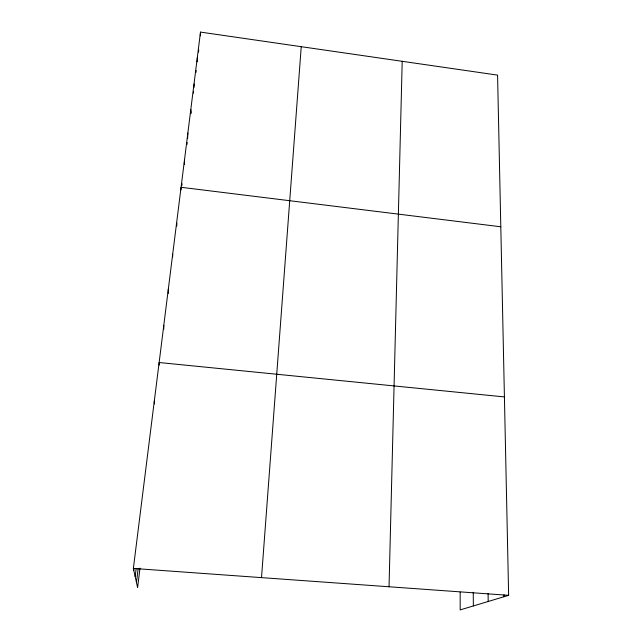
<?xml version="1.0" encoding="UTF-8"?>
<svg xmlns="http://www.w3.org/2000/svg" width="642" height="642" viewBox="0 0 642 642"><rect width="100%" height="100%" fill="white"/><g stroke="black" fill="none" stroke-linecap="round" stroke-linejoin="round"><path stroke-width="0.96" d="M163.782 329.065L163.798 325.261M168.26 293.434L168.316 289.157M172.634 256.904L172.698 254.16M389.036 586.764L402.205 61.303M176.775 226.04L176.863 223.127M180.972 189.92L181.068 187.287L500.8 226.778M184.326 164.352L184.511 159.794M187.608 138.648L187.865 132.982M190.995 109.758L190.81 113.666L191.051 111.716M194.012 87.481L194.197 83.958M197.158 61.841L197.399 57.315M200.28 35.816L200.497 32.1L497.574 75.114L508.641 595.343L460.194 609.9L460.153 592.068M261.519 577.623L301.242 46.689M136.457 582.406L138.166 568.547M139.996 568.122L137.605 587.582L133.359 568.435L200.497 32.1M133.769 570.273L134.018 568.298M181.822 185.642L182.063 183.692M186.958 144.522L187.199 142.548M193.362 93.226L193.603 91.276M195.946 72.546L196.195 70.572M198.506 52.074L198.747 50.14M135.165 576.548L136.144 568.652M133.359 568.435L508.641 595.343M504.419 396.917L159.136 362.529L159.16 365.137M154.321 401.009L154.401 403.954M503.978 594.741L504.018 596.731M488.089 593.497L488.193 601.482M473.25 592.237L473.355 605.944"/></g></svg>
